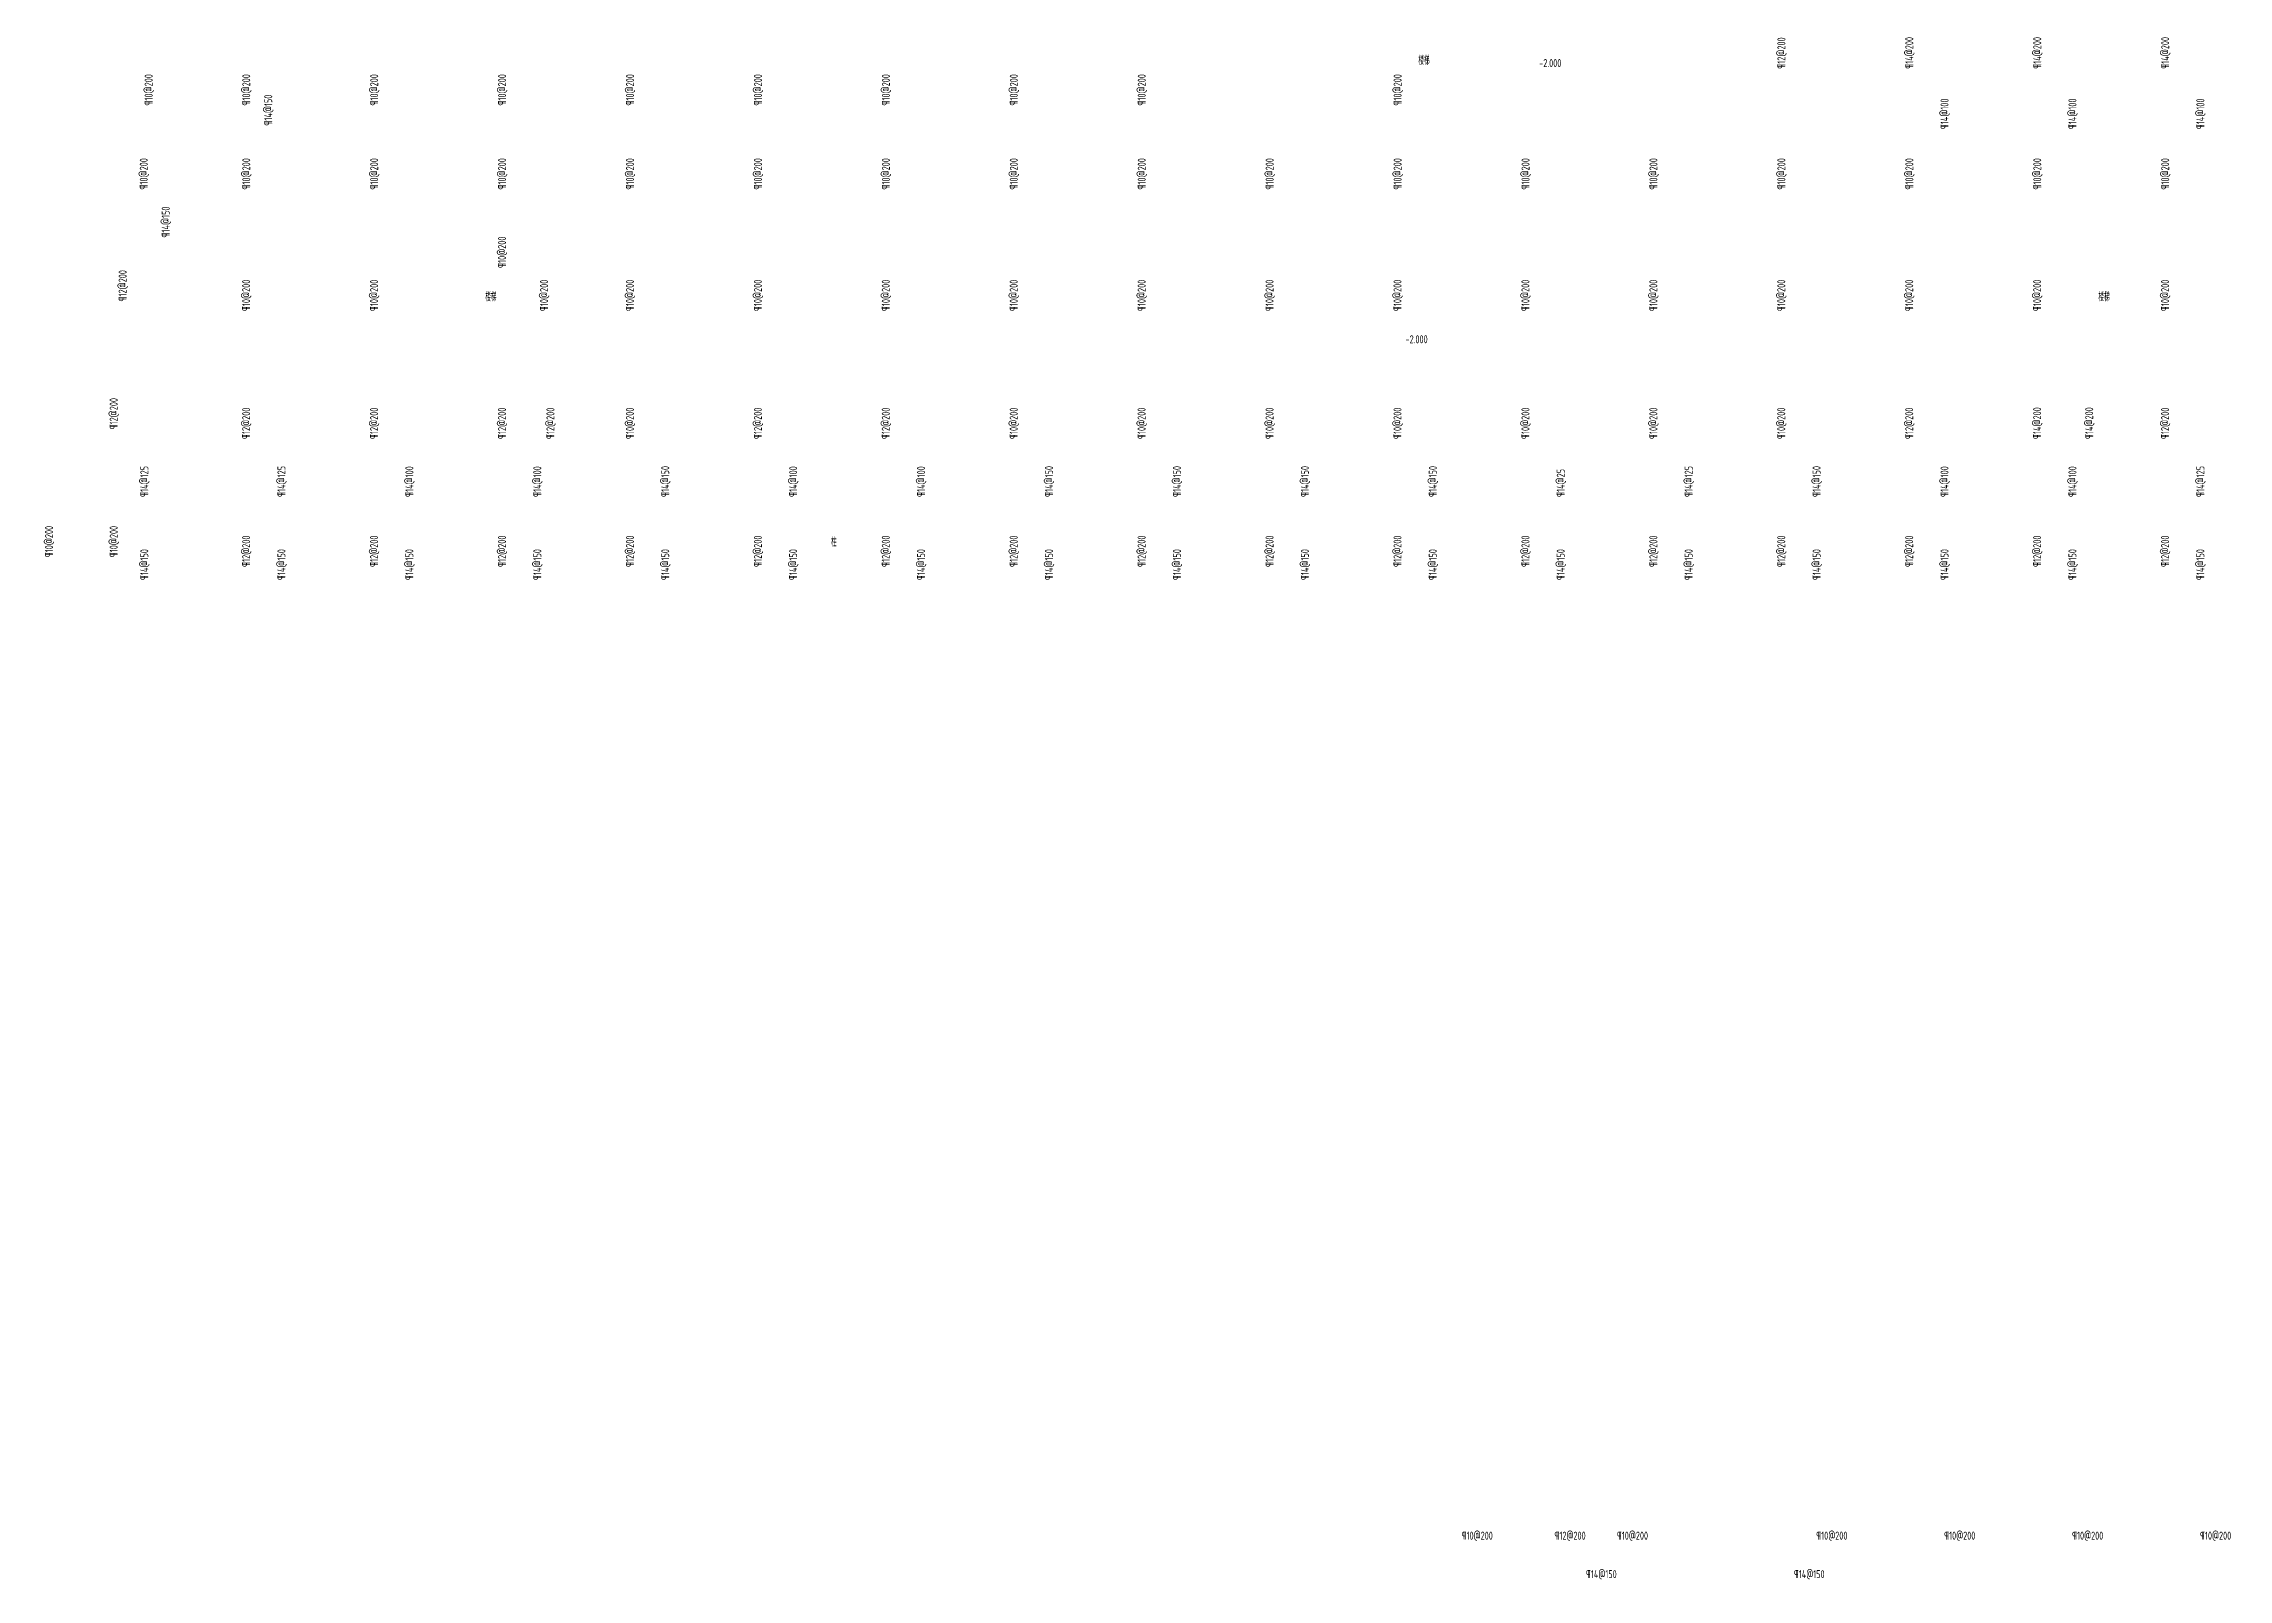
# Model space of a CAD drawing. Extents: x 2468086 to 6957054, y -3413633 to -667223.
# Drawn here: x 5433414 to 5570029, y -1088663 to -992615 of the extents above; entities that cross this region are included whole.
import ezdxf

# ---------------------------------------------------------------- set-up
doc = ezdxf.new("R2010")
doc.units = 0
doc.header["$LTSCALE"] = 100
doc.header["$MEASUREMENT"] = 0
doc.layers.get('0').update_dxf_attribs({"linetype": 'CONTINUOUS'})
for name, color, linetype in [('X板钢筋', 1, 'CONTINUOUS'), ('Y板底钢筋', 81, 'CONTINUOUS'), ('Y板顶钢筋', 6, 'CONTINUOUS')]:
    doc.layers.add(name, color=color, linetype=linetype)
doc.styles.add('GB', font='gbxwxt.shx', dxfattribs={"width": 0.7, "height": 500, "bigfont": 'gbhzfs.shx'})

msp = doc.modelspace()

# ---------------------------------------------------------------- texts
at = {"style": 'GB', "width": 0.7}
for s, p in [('楼梯', (5519380.2, -993931.6)), ('-2.000', (5526937.2, -994079.8)), ('楼梯', (5461029.4, -1008719)), ('楼梯', (5561907.9, -1008719)), ('-2.000', (5518577.5, -1011353.2)), ('柱', (5482654.2, -1024060.9))]:
    msp.add_text(s, height=500, dxfattribs=at).set_placement(p)
at = {"layer": 'X板钢筋', "style": 'GB', "width": 0.8}
for s, p in [('¶10@200', (5522074.5, -1086182.9)), ('¶12@200', (5527880.2, -1086182.9)), ('¶10@200', (5531780.8, -1086182.9)), ('¶10@200', (5544248.8, -1086182.9)), ('¶10@200', (5552248.8, -1086182.9)), ('¶10@200', (5560248.8, -1086182.9)), ('¶10@200', (5568248.8, -1086182.9))]:
    msp.add_text(s, height=499.88, dxfattribs=at).set_placement(p)
for p in [(5529847.5, -1088590), (5542847.5, -1088590)]:
    msp.add_text('¶14@150', height=499.88, rotation=359.999804, dxfattribs=at).set_placement(p)
at = {"layer": 'Y板底钢筋', "style": 'GB', "width": 0.7}
for s, p in [('¶14@150', (5447706, -997748.6)), ('¶14@100', (5552532, -997973.5)), ('¶14@100', (5560532, -997973.5)), ('¶14@100', (5568532, -997973.5)), ('¶14@150', (5441296.8, -1004748.6)), ('¶14@125', (5439953.1, -1020973.5)), ('¶14@125', (5448532, -1020973.5)), ('¶14@100', (5456532, -1020973.5)), ('¶14@100', (5464532, -1020973.5)), ('¶14@150', (5472532, -1020973.5)), ('¶14@100', (5480532, -1020973.5)), ('¶14@100', (5488532, -1020973.5)), ('¶14@150', (5496532, -1020973.5)), ('¶14@150', (5504532, -1020973.5)), ('¶14@150', (5512532, -1020973.5)), ('¶14@150', (5520532, -1020973.5)), ('¶14@25', (5528532, -1020973.5)), ('¶14@125', (5536532, -1020973.5)), ('¶14@150', (5544532, -1020973.5)), ('¶14@100', (5552532, -1020973.5)), ('¶14@100', (5560532, -1020973.5)), ('¶14@125', (5568532, -1020973.5)), ('¶14@150', (5439953.1, -1026173.5)), ('¶14@150', (5448532, -1026173.5)), ('¶14@150', (5456532, -1026173.5)), ('¶14@150', (5464532, -1026173.5)), ('¶14@150', (5472532, -1026173.5)), ('¶14@150', (5480532, -1026173.5)), ('¶14@150', (5488532, -1026173.5)), ('¶14@150', (5496532, -1026173.5)), ('¶14@150', (5504532, -1026173.5)), ('¶14@150', (5512532, -1026173.5)), ('¶14@150', (5520532, -1026173.5)), ('¶14@150', (5528532, -1026173.5)), ('¶14@150', (5536532, -1026173.5)), ('¶14@150', (5544532, -1026173.5)), ('¶14@150', (5552532, -1026173.5)), ('¶14@150', (5560532, -1026173.5)), ('¶14@150', (5568532, -1026173.5))]:
    msp.add_text(s, height=500, rotation=90, dxfattribs=at).set_placement(p)
at = {"layer": 'Y板顶钢筋', "style": 'GB', "width": 0.7}
for s, p in [('¶12@200', (5542330.8, -994193)), ('¶14@200', (5550330.8, -994193)), ('¶14@200', (5558330.8, -994193)), ('¶14@200', (5566330.8, -994193)), ('¶10@200', (5440228, -996493.2)), ('¶10@200', (5446330.8, -996493.2)), ('¶10@200', (5454330.8, -996493.2)), ('¶10@200', (5462330.8, -996493.2)), ('¶10@200', (5470330.8, -996493.2)), ('¶10@200', (5478330.8, -996493.2)), ('¶10@200', (5486330.8, -996493.2)), ('¶10@200', (5494330.8, -996493.2)), ('¶10@200', (5502330.8, -996493.2)), ('¶10@200', (5518330.8, -996493.2)), ('¶10@200', (5439921.7, -1001747.8)), ('¶10@200', (5446330.8, -1001747.8)), ('¶10@200', (5454330.8, -1001747.8)), ('¶10@200', (5462330.8, -1001747.8)), ('¶10@200', (5470330.8, -1001747.8)), ('¶10@200', (5478330.8, -1001747.8)), ('¶10@200', (5486330.8, -1001747.8)), ('¶10@200', (5494330.8, -1001747.8)), ('¶10@200', (5502330.8, -1001747.8)), ('¶10@200', (5510330.8, -1001747.8)), ('¶10@200', (5518330.8, -1001747.8)), ('¶10@200', (5526330.8, -1001747.8)), ('¶10@200', (5534330.8, -1001747.8)), ('¶10@200', (5542330.8, -1001747.8)), ('¶10@200', (5550330.8, -1001747.8)), ('¶10@200', (5558330.8, -1001747.8)), ('¶10@200', (5566330.8, -1001747.8)), ('¶10@200', (5462324, -1006651.5)), ('¶12@200', (5438600, -1008747.8)), ('¶10@200', (5446324, -1009351.7)), ('¶10@200', (5454324.1, -1009351.7)), ('¶10@200', (5464955.8, -1009351.7)), ('¶10@200', (5470324, -1009351.7)), ('¶10@200', (5478324.1, -1009351.7)), ('¶10@200', (5486324.1, -1009351.7)), ('¶10@200', (5494324, -1009351.7)), ('¶10@200', (5502324, -1009351.7)), ('¶10@200', (5510324, -1009351.7)), ('¶10@200', (5518324, -1009351.7)), ('¶10@200', (5526324, -1009351.7)), ('¶10@200', (5534324, -1009351.7)), ('¶10@200', (5542324, -1009351.7)), ('¶10@200', (5550324, -1009351.7)), ('¶10@200', (5558324, -1009351.7)), ('¶10@200', (5566324, -1009351.7)), ('¶12@200', (5438041.2, -1016747.8)), ('¶12@200', (5446324, -1017351.7)), ('¶12@200', (5454324.1, -1017351.7)), ('¶12@200', (5462324, -1017351.7)), ('¶12@200', (5465351.6, -1017351.7)), ('¶10@200', (5470324, -1017351.7)), ('¶12@200', (5478324.1, -1017351.7)), ('¶12@200', (5486324.1, -1017351.7)), ('¶10@200', (5494324, -1017351.7)), ('¶10@200', (5502324, -1017351.7)), ('¶10@200', (5510324, -1017351.7)), ('¶10@200', (5518324, -1017351.7)), ('¶10@200', (5526324, -1017351.7)), ('¶10@200', (5534324, -1017351.7)), ('¶10@200', (5542324, -1017351.7)), ('¶12@200', (5550324, -1017351.7)), ('¶14@200', (5558324, -1017351.7)), ('¶14@200', (5561580.2, -1017351.7)), ('¶12@200', (5566324, -1017351.7)), ('¶10@200', (5433993.5, -1024747.8)), ('¶10@200', (5438041.2, -1024747.8)), ('¶12@200', (5446324, -1025351.7)), ('¶12@200', (5454324.1, -1025351.7)), ('¶12@200', (5462324, -1025351.7)), ('¶12@200', (5470324, -1025351.7)), ('¶12@200', (5478324.1, -1025351.7)), ('¶12@200', (5486324.1, -1025351.7)), ('¶12@200', (5494324, -1025351.7)), ('¶12@200', (5502324, -1025351.7)), ('¶12@200', (5510324, -1025351.7)), ('¶12@200', (5518324, -1025351.7)), ('¶12@200', (5526324, -1025351.7)), ('¶12@200', (5534324, -1025351.7)), ('¶12@200', (5542324, -1025351.7)), ('¶12@200', (5550324, -1025351.7)), ('¶12@200', (5558324, -1025351.7)), ('¶12@200', (5566324, -1025351.7))]:
    msp.add_text(s, height=500, rotation=90, dxfattribs=at).set_placement(p)

doc.saveas('drawing.dxf')
